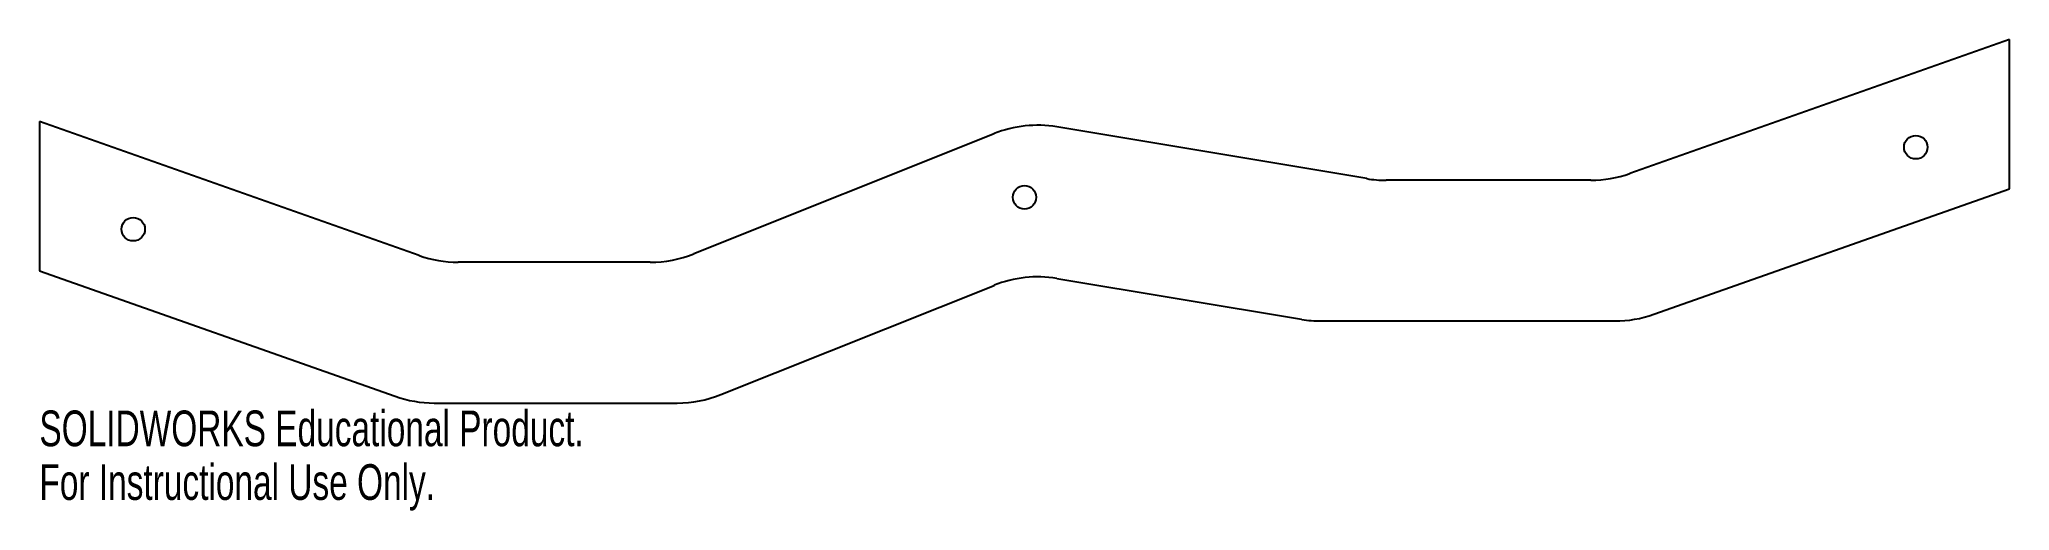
# Model space of a CAD drawing. Header units: inches. Extents: x -5.2 to 5.3, y -2.1 to 0.4.
import ezdxf

# ---------------------------------------------------------------- set-up
doc = ezdxf.new("R2010")
doc.units = ezdxf.units.IN
doc.header["$MEASUREMENT"] = 0
doc.styles.add('SLDTEXTSTYLE0', font='TXT', dxfattribs={"width": 0.7})

msp = doc.modelspace()

# ---------------------------------------------------------------- linework, layer by layer
at = {"color": 7, "linetype": 'Continuous', "lineweight": 25}
for p, q in [((5.25, 0.437), (3.226, -0.277)), ((5.25, -0.358), (5.25, 0.437)), ((-5.25, 0), (-5.25, -0.795)), ((-3.226, -0.714), (-5.25, 0)), ((-0.162, -0.065), (-1.763, -0.705)), ((1.824, -0.304), (0.172, -0.029)), ((3.018, -0.312), (1.927, -0.312)), ((3.354, -1.027), (5.25, -0.358)), ((-5.25, -0.795), (-3.354, -1.464)), ((-1.995, -0.75), (-3.018, -0.75)), ((0.172, -0.837), (1.477, -1.054)), ((-1.619, -1.455), (-0.162, -0.873)), ((1.58, -1.062), (3.146, -1.062)), ((-3.146, -1.5), (-1.851, -1.5))]:
    msp.add_line(p, q, dxfattribs=at)
for centre in [(4.75, -0.137), (0, -0.404), (-4.75, -0.574)]:
    msp.add_circle(centre, 0.0625, dxfattribs=at)
for centre, start, end in [((0.07, -0.645), 80.5377, 111.8014), ((1.927, 0.312), 260.5377, 270), ((3.018, 0.312), 270, 289.44), ((-3.018, -0.125), 250.56, 270), ((-1.995, -0.125), 270, 291.8014), ((0.07, -1.453), 80.5377, 111.8014), ((3.146, -0.438), 270, 289.44), ((1.58, -0.438), 260.5377, 270), ((-3.146, -0.875), 250.56, 270), ((-1.851, -0.875), 270, 291.8014)]:
    msp.add_arc(centre, 0.625, start, end, dxfattribs=at)

# ---------------------------------------------------------------- texts
at = {"color": 7, "linetype": 'Continuous', "char_height": 0.1903, "attachment_point": 1, "style": 'SLDTEXTSTYLE0'}
for s, insert in [('SOLIDWORKS Educational Product.', (-5.25, -1.54)), ('For Instructional Use Only.', (-5.25, -1.826))]:
    msp.add_mtext(s, dxfattribs=dict(at, insert=insert))

doc.saveas('drawing.dxf')
